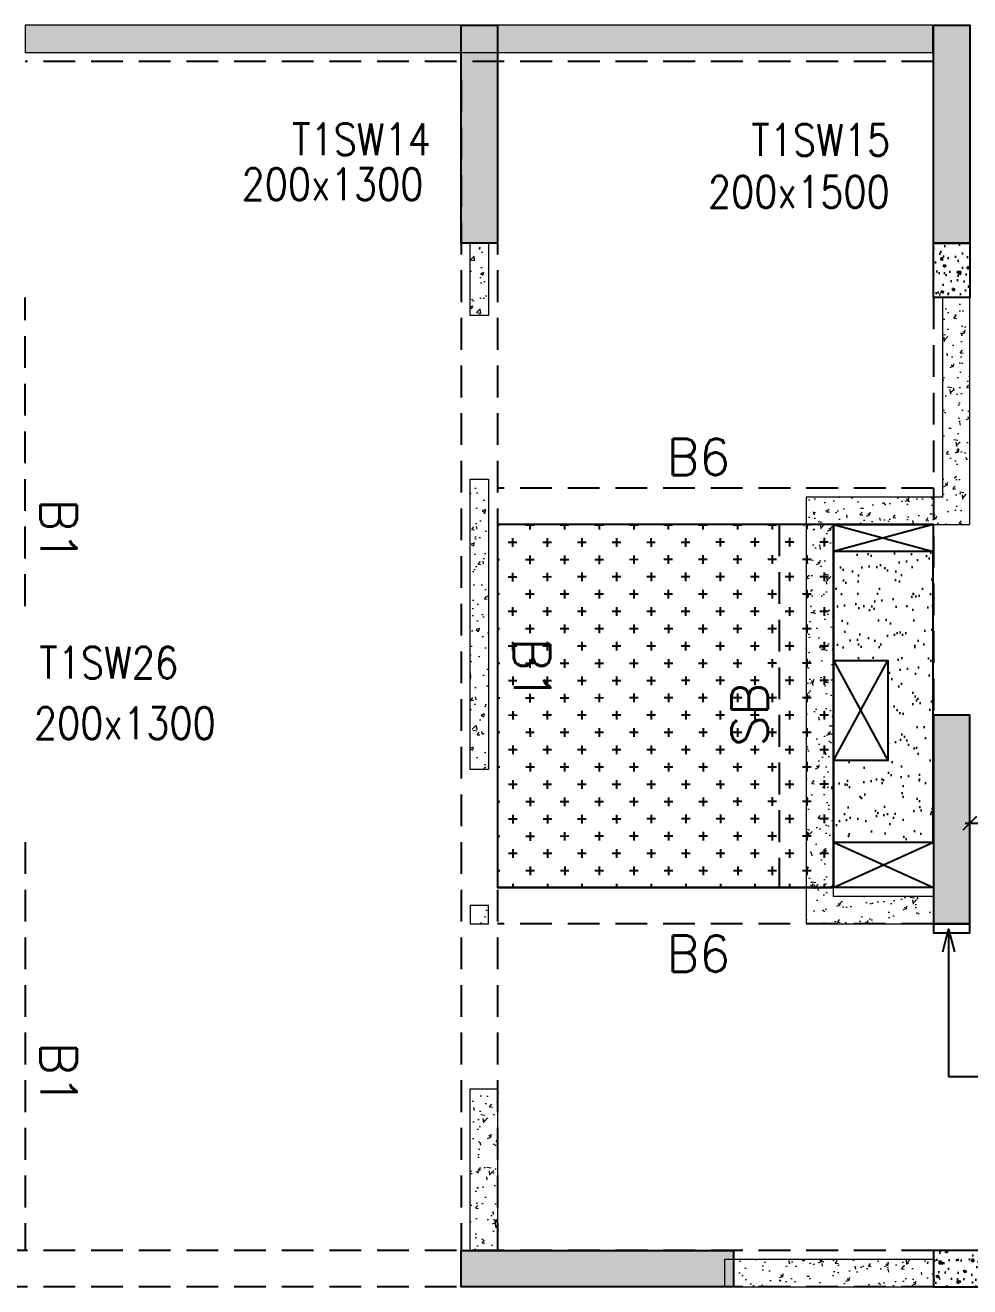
# Model space of a CAD drawing. Header units: millimetres. Extents: x 1078357 to 2594950, y -4969473 to -4636555.
# Drawn here: x 1728150 to 1733350, y -4665131 to -4658181 of the extents above; entities that cross this region are included whole.
import ezdxf

# ---------------------------------------------------------------- set-up
doc = ezdxf.new("R2010")
doc.units = ezdxf.units.MM
doc.header["$PDMODE"] = 35
doc.linetypes.add('CONTINOUS', pattern=[0])
doc.linetypes.add('HIDDEN', pattern=[0.375, 0.25, -0.125])
doc.layers.get('0').update_dxf_attribs({"lineweight": 0})
doc.layers.get('Defpoints').update_dxf_attribs({"lineweight": 0})
for name, color, linetype, lineweight in [('A-_ANOTDIMA_D-', 6, 'Continuous', 13), ('COL. NO.', 30, 'Continuous', 25), ('COL. SIZE', 7, 'Continuous', 25), ('DIM', 9, 'Continuous', 25), ('HATCH', 8, 'Continuous', 30), ('RCC UPSTAND', 43, 'Continuous', 30), ('S-NON STR RCC WALL', 8, 'Continuous', 0)]:
    doc.layers.add(name, color=color, linetype=linetype, lineweight=lineweight)
for name, color, linetype in [('B-200x325', 201, 'HIDDEN'), ('B-200x650', 241, 'HIDDEN'), ('B-300xSLAB THK.', 151, 'Continuous'), ('BK1-200x650', 241, 'HIDDEN'), ('DROP SLAB', 8, 'Continuous'), ('NON STR. RCC WALL', 6, 'Continuous'), ('S-COLUMN_SHEAR WALL', 1, 'Continuous'), ('SLAB FOLD', 8, 'Continuous')]:
    doc.layers.add(name, color=color, linetype=linetype)
doc.styles.add('Roman', font='romans')
doc.styles.add('ROMANS', font='romans.shx', dxfattribs={"width": 0.85})
doc.dimstyles.new('HARESH', dxfattribs={"dimtxt": 150, "dimasz": 75, "dimexe": 0, "dimexo": 0, "dimgap": 25, "dimtad": 1, "dimdec": 0, "dimdsep": 46, "dimtxsty": 'Roman', "dimblk": 'OBLIQUE', "dimcen": 225, "dimdle": 25, "dimclrd": 2, "dimclre": 2, "dimclrt": 7, "dimadec": 8, "dimazin": 1, "dimtfac": 1, "dimtdec": 0, "dimtmove": 0, "dimatfit": 0, "dimfxl": 1, "dimlwd": -1, "dimlwe": -1, "dimarcsym": 0})

# ---------------------------------------------------------------- blocks, each defined once
blk = doc.blocks.new('_Oblique')
at = {"color": 0, "linetype": 'ByBlock', "lineweight": -2}
blk.add_line((-0.5, -0.5), (0.5, 0.5), dxfattribs=at)
blk = doc.blocks.new('*D1413')
at = {"layer": 'Defpoints', "color": 0, "ltscale": 700, "transparency": 16777216}
for p in [(1733349.7, -4662578.2), (1733349.7, -4662980.3, 0), (1734024.3, -4662980.3, 0)]:
    blk.add_point(p, dxfattribs=at)
at = {"layer": 'DIM', "color": 2, "ltscale": 700, "transparency": 16777216}
for p, q in [((1734049.3, -4662578.2), (1733324.7, -4662578.2)), ((1733349.7, -4662980.3), (1733349.7, -4662578.2)), ((1734024.3, -4662980.3), (1734024.3, -4662578.2))]:
    blk.add_line(p, q, dxfattribs=at)
at = {"layer": 'DIM', "color": 2, "ltscale": 700, "transparency": 16777216, "xscale": 75, "yscale": 75, "zscale": 75, "rotation": 180}
blk.add_blockref('_Oblique', (1733349.7, -4662578.2), dxfattribs=at)
at = {"layer": 'DIM', "color": 2, "ltscale": 700, "transparency": 16777216, "xscale": 75, "yscale": 75, "zscale": 75}
blk.add_blockref('_Oblique', (1734024.3, -4662578.2), dxfattribs=at)
at = {"layer": 'DIM', "color": 7, "ltscale": 700, "transparency": 16777216, "insert": (1733687, -4662503.2), "char_height": 150, "attachment_point": 5, "style": 'Roman'}
blk.add_mtext('{\\H0.666667x;200x650}', dxfattribs=at)
blk = doc.blocks.new('G$CD63B60BD')
at = {"layer": 'COL. NO.', "linetype": 'Continuous', "style": 'ROMANS', "width": 0.85}
for s, p in [('T1SW14', (32968.3, 15184.3, -270.4)), ('T1SW15', (35497, 15180.5, -320.4)), ('T1SW26', (31576.7, 12300.6, -320.4))]:
    blk.add_text(s, height=175, dxfattribs=at).set_placement(p)
at = {"layer": 'COL. SIZE', "linetype": 'Continuous', "style": 'ROMANS', "width": 0.85}
for s, p in [('200x1300', (32690.7, 14936.9, -320.4)), ('200x1500', (35258.5, 14894.5, -320.4)), ('200x1300', (31547.7, 11967.5, -320.4))]:
    blk.add_text(s, height=175, dxfattribs=at).set_placement(p)

msp = doc.modelspace()

# ---------------------------------------------------------------- hatches: boundary and pattern name
at = {"layer": 'DROP SLAB'}
h = msp.add_hatch(dxfattribs=at)
h.set_pattern_fill('CROSS', color=8, scale=15, angle=0.03079)
h.set_pattern_definition([(180.03079016, (-1567767.08, 9379525.57), (-95.1987999, -95.3011726), [47.625, -142.875]), (270.03079016, (-1567790.905, 9379549.37), (95.3011726, -95.1987999), [47.625, -142.875])])
h.paths.add_polyline_path([(1732599.6, -4660931), (1730749.6, -4660931.2), (1730749.6, -4662931.1), (1732599.6, -4662930.9)])
at = {"layer": 'HATCH'}
h = msp.add_hatch(dxfattribs=at)
h.set_pattern_fill('AR-SAND', color=8, scale=3, angle=179.97015)
h.set_pattern_definition([(37.47015413, (-4396108.05, 23381446.97), (-4.72361136, 146.8264517), [0, -115.824, 0, -129.54, 0, -123.825]), (7.4701541, (-4396108.05, 23381446.97), (134.9689868, 214.9772528), [0, -62.484, 0, -104.394, 0, -40.005]), (327.47015413, (-4396201.78, 23381447.02), (237.29790347, 0.3075449), [0, -38.1, 0, -137.16, 0, -179.07]), (317.4701541, (-4396201.78, 23381447.02), (229.1017424, 66.759465), [0, -19.05, 0, -89.916, 0, -102.87])])
h.paths.add_polyline_path([(1733148.9, -4661080.8), (1732598.9, -4661080.8), (1732598.9, -4661680.8), (1732898.9, -4661680.8), (1732898.9, -4662230.8), (1732598.9, -4662230.7), (1732598.9, -4662680.8), (1733148.9, -4662680.8)])
at = {"layer": 'RCC UPSTAND'}
h = msp.add_hatch(dxfattribs=at)
h.set_pattern_fill('AR-CONC', color=8, scale=20, angle=90)
h.set_pattern_definition([(140, (-1474850.45, -7198125.29), (12.550427, 143.4520365), [15, -165]), (85, (-1474850.45, -7198125.3), (-150.438427, -27.7502667), [12, -132]), (190.4514445, (-1474849.41, -7198113.34), (-137.887998, 115.7017693), [12.7480384, -140.2284224]), (136.1842, (-1474890.45, -7198125.3), (33.103856, 213.448266), [22.5, -247.5]), (186.6356355, (-1474887.7, -7198107.5), (-194.82372, 186.932389), [19.122068, -210.342752]), (81.184164, (-1474890.45, -7198125.3), (-194.82372, 186.932389), [18, -198]), (111, (-1474880.45, -7198105.29), (80.523778, 119.3814104), [15, -165]), (56, (-1474880.45, -7198105.3), (-145.030009, 48.6630664), [12, -132]), (161.4514447, (-1474873.74, -7198095.35), (-64.5062306, 168.0444753), [12.748038, -140.2284224]), (127.5, (-1474850.454, -7198125.294), (-66.57877077, 2.43197106), [0, -130.4, 0, -134, 0, -132.5]), (97.5, (-1474850.454, -7198125.294), (-78.8823424, 52.6139075), [0, -76.4, 0, -127.4, 0, -50.5]), (57.5, (-1474850.454, -7198169.894), (4.51097435, 106.7644872), [0, -50, 0, -156, 0, -207]), (47.5, (-1474850.45, -7198189.89), (-20.0209965, 116.6372339), [0, -65, 0, -103.6, 0, -147])])
h.paths.add_polyline_path([(1733349.6, -4659380.8), (1733349.6, -4659680.8), (1733149.7, -4659680.8), (1733149.7, -4659380.8)])
h = msp.add_hatch(dxfattribs=at)
h.set_pattern_fill('AR-CONC', color=8, scale=20, angle=270)
h.set_pattern_definition([(320, (4945070.53, -2128288.19), (-12.550427, -143.4520365), [15, -165]), (265, (4945070.53, -2128288.2), (150.438427, 27.7502667), [12, -132]), (10.4514445, (4945069.48, -2128300.15), (137.887998, -115.7017693), [12.7480384, -140.2284224]), (316.1842, (4945110.53, -2128288.2), (-33.103856, -213.448266), [22.5, -247.5]), (6.6356355, (4945107.77, -2128305.98), (194.82372, -186.932389), [19.122068, -210.342752]), (261.184164, (4945110.53, -2128288.2), (194.82372, -186.932389), [18, -198]), (291, (4945100.53, -2128308.19), (-80.523778, -119.3814104), [15, -165]), (236, (4945100.53, -2128308.2), (145.030009, -48.6630664), [12, -132]), (341.4514447, (4945093.81, -2128318.14), (64.5062306, -168.0444753), [12.748038, -140.2284224]), (307.5, (4945070.525, -2128288.194), (66.57877077, -2.43197106), [0, -130.4, 0, -134, 0, -132.5]), (277.5, (4945070.525, -2128288.194), (78.8823424, -52.6139075), [0, -76.4, 0, -127.4, 0, -50.5]), (237.5, (4945070.525, -2128243.594), (-4.51097435, -106.7644872), [0, -50, 0, -156, 0, -207]), (227.5, (4945070.525, -2128223.59), (20.0209965, -116.6372339), [0, -65, 0, -103.6, 0, -147])])
h.paths.add_polyline_path([(1734474.7, -4664931.4), (1733149.7, -4664931.1), (1733149.7, -4665130.6), (1734474.7, -4665130.8)])
at = {"layer": 'S-COLUMN_SHEAR WALL', "lineweight": 25}
h = msp.add_hatch(color=1, dxfattribs=at)
h.dxf.hatch_style = 1
h.paths.add_polyline_path([(1730549.7, -4659380.9), (1730749.7, -4659380.9), (1730749.7, -4658180.9), (1730549.7, -4658180.9)])
at = {"layer": 'S-COLUMN_SHEAR WALL', "lineweight": 25, "extrusion": (-1.00316e-06, 2.11765e-11, 1)}
h = msp.add_hatch(color=1, dxfattribs=at)
h.dxf.hatch_style = 1
h.paths.add_polyline_path([(1733149.7, -4658180.9), (1733349.7, -4658180.9), (1733349.7, -4659380.8), (1733149.7, -4659380.8)])
h = msp.add_hatch(color=1, dxfattribs=at)
h.dxf.hatch_style = 1
h.paths.add_polyline_path([(1733149.7, -4663130.9), (1733349.7, -4663130.9), (1733349.7, -4661980.9), (1733149.7, -4661980.9)])
at = {"layer": 'S-COLUMN_SHEAR WALL', "lineweight": 25}
h = msp.add_hatch(color=1, dxfattribs=at)
h.dxf.hatch_style = 1
h.paths.add_polyline_path([(1730549.7, -4664930.8), (1732049.7, -4664930.8), (1732049.7, -4665130.8), (1730549.7, -4665130.8)])
at = {"layer": 'S-NON STR RCC WALL'}
h = msp.add_hatch(dxfattribs=at)
h.set_pattern_fill('AR-CONC', color=256)
h.set_pattern_definition([(50, (-5739970.31, 27975610.97), (182.184669, -15.93908554), [19.05, -209.55]), (355, (-5739970.31, 27975610.97), (-35.2434214, 191.0568452), [15.24, -167.6405842]), (100.4514447, (-5739955.13, 27975609.64), (146.9412471, 175.1177519), [16.1900088, -178.0902446]), (46.1842, (-5739970.31, 27975661.77), (271.0790409, -42.042328), [28.575, -314.325]), (96.6355576, (-5739947.72, 27975658.27), (237.404134, 247.4261246), [24.2850231, -267.1356082]), (351.1841512, (-5739970.3, 27975661.77), (237.404134, 247.4261246), [22.859967, -251.459732]), (21, (-5739944.91, 27975649.07), (151.6143913, -102.2651982), [19.05, -209.55]), (326, (-5739944.91, 27975649.07), (61.8020283, 184.1879661), [15.24, -167.64]), (71.451445, (-5739932.28, 27975640.55), (213.4164193, 81.9227689), [16.1900088, -178.0899376]), (37.5, (-5739970.31, 27975610.97), (3.08860325, 84.55503887), [0, -165.608, 0, -170.18, 0, -168.275]), (7.5, (-5739970.31, 27975610.97), (66.8196625, 100.18057482), [0, -97.028, 0, -161.798, 0, -64.135]), (327.5, (-5740026.954, 27975610.97), (135.59059517, -5.72874399), [0, -63.5, 0, -198.12, 0, -262.89]), (317.5, (-5740052.35, 27975610.97), (148.1291814, 25.42649103), [0, -82.55, 0, -131.572, 0, -186.69])])
h.paths.add_polyline_path([(1733146.9, -4658180.9), (1728149.9, -4658180.9), (1728149.9, -4658330.9), (1733146.9, -4658330.9)])
h = msp.add_hatch(dxfattribs=at)
h.set_pattern_fill('AR-CONC', color=256, angle=180)
h.set_pattern_definition([(50, (1730663.14, -4712688.38), (182.18467, -15.9391), [19.05, -209.55]), (355, (1730663.14, -4712688.38), (-35.2434, 191.05685), [15.24, -167.6406]), (100.45144, (1730678.32, -4712689.7), (146.94125, 175.11775), [16.19, -178.09024]), (46.1842, (1730663.14, -4712637.58), (271.079, -42.0423), [28.575, -314.325]), (96.63556, (1730685.73, -4712641.08), (237.4041, 247.4261), [24.285, -267.1356]), (351.18415, (1730663.14, -4712637.58), (237.4041, 247.4261), [22.86, -251.4597]), (21, (1730688.54, -4712650.28), (151.6144, -102.2652), [19.05, -209.55]), (326, (1730688.54, -4712650.28), (61.802, 184.18797), [15.24, -167.64]), (71.45144, (1730701.17, -4712658.8), (213.4164, 81.92277), [16.19, -178.08994]), (37.5, (1730663.14, -4712688.38), (3.0886, 84.55504), [0, -165.608, 0, -170.18, 0, -168.275]), (7.5, (1730663.14, -4712688.38), (66.81966, 100.18057), [0, -97.028, 0, -161.798, 0, -64.135]), (327.5, (1730606.5, -4712688.38), (135.590595, -5.72874), [0, -63.5, 0, -198.12, 0, -262.89]), (317.5, (1730581.1, -4712688.38), (148.12918, 25.4265), [0, -82.55, 0, -131.572, 0, -186.69])])
h.paths.add_polyline_path([(1730599.9, -4659380.9), (1730699.9, -4659380.9), (1730699.9, -4659780.9), (1730599.9, -4659780.9)])
h = msp.add_hatch(dxfattribs=at)
h.set_pattern_fill('AR-CONC', color=256)
h.set_pattern_definition([(50, (-4642745.6, 23291591.78), (182.184669, -15.9390855), [19.05, -209.55]), (355, (-4642745.6, 23291591.78), (-35.2434214, 191.0568452), [15.24, -167.6405842]), (100.4514447, (-4642730.41, 23291590.45), (146.9412471, 175.1177519), [16.1900088, -178.0902446]), (46.1842, (-4642745.6, 23291642.58), (271.0790409, -42.042328), [28.575, -314.325]), (96.6355576, (-4642723, 23291639.08), (237.404134, 247.4261246), [24.2850231, -267.1356082]), (351.1841512, (-4642745.6, 23291642.58), (237.404134, 247.4261246), [22.859967, -251.459732]), (21, (-4642720.2, 23291629.88), (151.6143913, -102.2651982), [19.05, -209.55]), (326, (-4642720.2, 23291629.88), (61.8020283, 184.1879661), [15.24, -167.64]), (71.451445, (-4642707.56, 23291621.36), (213.4164193, 81.9227689), [16.1900088, -178.0899376]), (37.5, (-4642745.6, 23291591.78), (3.08860325, 84.55503887), [0, -165.608, 0, -170.18, 0, -168.275]), (7.5, (-4642745.6, 23291591.78), (66.8196625, 100.18057482), [0, -97.028, 0, -161.798, 0, -64.135]), (327.5, (-4642802.24, 23291591.78), (135.59059517, -5.728744), [0, -63.5, 0, -198.12, 0, -262.89]), (317.5, (-4642827.64, 23291591.78), (148.1291814, 25.42649103), [0, -82.55, 0, -131.572, 0, -186.69])])
h.paths.add_polyline_path([(1732449.9, -4660780.9), (1732449.9, -4663130.9), (1733149.9, -4663130.9), (1733149.9, -4662980.9), (1732599.9, -4662980.9), (1732599.9, -4660930.9), (1733349.9, -4660930.9), (1733349.9, -4659680.8), (1733199.9, -4659680.8), (1733199.9, -4660780.9)])
h = msp.add_hatch(dxfattribs=at)
h.set_pattern_fill('AR-CONC', color=256, angle=180)
h.set_pattern_definition([(50, (2827887.86, -9396707.56), (182.184669, -15.9390855), [19.05, -209.55]), (355, (2827887.86, -9396707.56), (-35.2434214, 191.056845), [15.24, -167.640584]), (100.4514447, (2827903.04, -9396708.9), (146.941247, 175.117752), [16.190009, -178.0902446]), (46.1842, (2827887.86, -9396656.76), (271.079041, -42.042328), [28.575, -314.325]), (96.6355576, (2827910.45, -9396660.27), (237.404134, 247.426125), [24.285023, -267.135608]), (351.184151, (2827887.86, -9396656.76), (237.404134, 247.426125), [22.859967, -251.459732]), (21, (2827913.26, -9396669.46), (151.6143913, -102.265198), [19.05, -209.55]), (326, (2827913.26, -9396669.46), (61.802028, 184.187966), [15.24, -167.64]), (71.451445, (2827925.89, -9396677.99), (213.416419, 81.922769), [16.190009, -178.0899376]), (37.5, (2827887.855, -9396707.564), (3.08860325, 84.5550389), [0, -165.608, 0, -170.18, 0, -168.275]), (7.5, (2827887.855, -9396707.56), (66.8196625, 100.1805748), [0, -97.028, 0, -161.798, 0, -64.135]), (327.5, (2827831.21, -9396707.564), (135.5905952, -5.728744), [0, -63.5, 0, -198.12, 0, -262.89]), (317.5, (2827805.81, -9396707.56), (148.1291814, 25.426491), [0, -82.55, 0, -131.572, 0, -186.69])])
h.paths.add_polyline_path([(1730599.9, -4660680.9), (1730699.9, -4660680.9), (1730699.9, -4662280.9), (1730599.9, -4662280.9)])
h = msp.add_hatch(dxfattribs=at)
h.set_pattern_fill('AR-CONC', color=256, angle=180)
h.set_pattern_definition([(50, (2827874.64, -9398072.23), (182.184669, -15.9390855), [19.05, -209.55]), (355, (2827874.64, -9398072.23), (-35.2434214, 191.056845), [15.24, -167.640584]), (100.4514447, (2827889.82, -9398073.56), (146.941247, 175.117752), [16.190009, -178.0902446]), (46.1842, (2827874.64, -9398021.43), (271.079041, -42.042328), [28.575, -314.325]), (96.6355576, (2827897.23, -9398024.93), (237.404134, 247.426125), [24.285023, -267.135608]), (351.184151, (2827874.64, -9398021.43), (237.404134, 247.426125), [22.859967, -251.459732]), (21, (2827900.04, -9398034.13), (151.6143913, -102.265198), [19.05, -209.55]), (326, (2827900.04, -9398034.13), (61.802028, 184.187966), [15.24, -167.64]), (71.451445, (2827912.68, -9398042.65), (213.416419, 81.922769), [16.190009, -178.0899376]), (37.5, (2827874.64, -9398072.23), (3.08860325, 84.5550389), [0, -165.608, 0, -170.18, 0, -168.275]), (7.5, (2827874.64, -9398072.23), (66.8196625, 100.1805748), [0, -97.028, 0, -161.798, 0, -64.135]), (327.5, (2827818, -9398072.23), (135.5905952, -5.728744), [0, -63.5, 0, -198.12, 0, -262.89]), (317.5, (2827792.6, -9398072.23), (148.1291814, 25.426491), [0, -82.55, 0, -131.572, 0, -186.69])])
h.paths.add_polyline_path([(1730599.9, -4663130.9), (1730699.9, -4663130.9), (1730699.9, -4663030.9), (1730599.9, -4663030.9)])
h = msp.add_hatch(dxfattribs=at)
h.set_pattern_fill('AR-CONC', color=256, angle=180)
h.set_pattern_definition([(50, (-5720935.06, 27975610.96), (182.184669, -15.93908554), [19.05, -209.55]), (355, (-5720935.06, 27975610.96), (-35.2434214, 191.0568452), [15.24, -167.6405842]), (100.4514447, (-5720919.88, 27975609.63), (146.9412471, 175.1177519), [16.1900088, -178.0902446]), (46.1842, (-5720935.06, 27975661.76), (271.0790409, -42.042328), [28.575, -314.325]), (96.6355576, (-5720912.47, 27975658.26), (237.404134, 247.4261246), [24.2850231, -267.1356082]), (351.1841512, (-5720935.06, 27975661.76), (237.404134, 247.4261246), [22.859967, -251.459732]), (21, (-5720909.66, 27975649.06), (151.6143913, -102.2651982), [19.05, -209.55]), (326, (-5720909.66, 27975649.06), (61.8020283, 184.1879661), [15.24, -167.64]), (71.451445, (-5720897.02, 27975640.54), (213.4164193, 81.9227689), [16.1900088, -178.0899376]), (37.5, (-5720935.06, 27975610.96), (3.08860325, 84.55503887), [0, -165.608, 0, -170.18, 0, -168.275]), (7.5, (-5720935.06, 27975610.96), (66.8196625, 100.18057482), [0, -97.028, 0, -161.798, 0, -64.135]), (327.5, (-5720991.7, 27975610.96), (135.59059517, -5.72874399), [0, -63.5, 0, -198.12, 0, -262.89]), (317.5, (-5721017.1, 27975610.96), (148.1291814, 25.42649103), [0, -82.55, 0, -131.572, 0, -186.69])])
h.paths.add_polyline_path([(1730599.9, -4664040.9), (1730749.9, -4664040.9), (1730749.9, -4664930.8), (1730599.9, -4664930.8)])
h = msp.add_hatch(dxfattribs=at)
h.set_pattern_fill('AR-CONC', color=256)
h.set_pattern_definition([(50, (-4642745.6, 23291591.78), (182.184669, -15.9390855), [19.05, -209.55]), (355, (-4642745.6, 23291591.78), (-35.2434214, 191.0568452), [15.24, -167.6405842]), (100.4514447, (-4642730.41, 23291590.45), (146.9412471, 175.1177519), [16.1900088, -178.0902446]), (46.1842, (-4642745.6, 23291642.58), (271.0790409, -42.042328), [28.575, -314.325]), (96.6355576, (-4642723, 23291639.08), (237.404134, 247.4261246), [24.2850231, -267.1356082]), (351.1841512, (-4642745.6, 23291642.58), (237.404134, 247.4261246), [22.859967, -251.459732]), (21, (-4642720.2, 23291629.88), (151.6143913, -102.2651982), [19.05, -209.55]), (326, (-4642720.2, 23291629.88), (61.8020283, 184.1879661), [15.24, -167.64]), (71.451445, (-4642707.56, 23291621.36), (213.4164193, 81.9227689), [16.1900088, -178.0899376]), (37.5, (-4642745.6, 23291591.78), (3.08860325, 84.55503887), [0, -165.608, 0, -170.18, 0, -168.275]), (7.5, (-4642745.6, 23291591.78), (66.8196625, 100.18057482), [0, -97.028, 0, -161.798, 0, -64.135]), (327.5, (-4642802.24, 23291591.78), (135.59059517, -5.728744), [0, -63.5, 0, -198.12, 0, -262.89]), (317.5, (-4642827.64, 23291591.78), (148.1291814, 25.42649103), [0, -82.55, 0, -131.572, 0, -186.69])])
h.paths.add_polyline_path([(1733149.9, -4664980.9), (1731999.9, -4664980.9), (1731999.9, -4665130.9), (1733149.9, -4665130.9)])

# ---------------------------------------------------------------- linework, layer by layer
at = {"layer": 'B-200x325', "ltscale": 700}
for p, q in [((1733149.6, -4660731.2, 0), (1730749.7, -4660731.2, 0)), ((1733149.4, -4663131, 0), (1730749.6, -4663131, 0))]:
    msp.add_line(p, q, dxfattribs=at)
at = {"layer": 'B-200x325', "linetype": 'Continuous', "ltscale": 700}
for p, q in [((1733149.6, -4660931.2, 0), (1730749.7, -4660931.2, 0)), ((1733149.4, -4662931, 0), (1730749.6, -4662931, 0))]:
    msp.add_line(p, q, dxfattribs=at)
at = {"layer": 'B-200x650', "linetype": 'HIDDEN', "ltscale": 700}
for p, q in [((1733149.9, -4658380.8, 0), (1728149.9, -4658380.8, 0)), ((1730549.9, -4658480.9, 0), (1730549.9, -4664930.8, 0)), ((1730749.9, -4658480.9, 0), (1730749.9, -4664930.8, 0)), ((1728149.9, -4661380.8, 0), (1728149.9, -4659680.8, 0)), ((1733149.9, -4659680.8, 0), (1733149.9, -4662180.9, 0)), ((1728149.9, -4662680.9, 0), (1728149.9, -4664930.8, 0)), ((1733149.9, -4664930.8, 0), (1722293.2, -4664930.8, 0)), ((1733149.9, -4665130.8, 0), (1722293.2, -4665130.8, 0))]:
    msp.add_line(p, q, dxfattribs=at)
at = {"layer": 'B-300xSLAB THK.', "linetype": 'HIDDEN', "ltscale": 700}
msp.add_line((1732299.7, -4660930.8, 0), (1732299.7, -4662930.6, 0), dxfattribs=at)
at = {"layer": 'B-300xSLAB THK.', "linetype": 'ByBlock', "ltscale": 700}
msp.add_line((1732599.7, -4660930.8, 0), (1732599.7, -4662930.6, 0), dxfattribs=at)
at = {"layer": 'BK1-200x650', "linetype": 'Continuous', "ltscale": 700, "elevation": 0}
msp.add_lwpolyline([(1733349.9, -4663130.9), (1733149.9, -4663130.9), (1733149.9, -4663181.1), (1733349.9, -4663181.1)], close=True, dxfattribs=at)
at = {"layer": 'DROP SLAB', "color": 3, "linetype": 'CONTINOUS', "ltscale": 500}
for p, q in [((1733149.2, -4660930.8, 0), (1732599.2, -4661080.8, 0)), ((1732600, -4660931.1, 0), (1733149.2, -4661080.8, 0)), ((1732599.5, -4661680.8, 0), (1732899.6, -4662230.8, 0)), ((1732599.5, -4662230.8, 0), (1732899.6, -4661680.8, 0)), ((1732599.7, -4662680.8, 0), (1733149.5, -4662930.9, 0)), ((1732599.7, -4662930.9, 0), (1733149.7, -4662680.8, 0))]:
    msp.add_line(p, q, dxfattribs=at)
at = {"layer": 'DROP SLAB', "color": 3, "linetype": 'CONTINOUS', "ltscale": 500, "elevation": 0}
for points in [[(1732599.6, -4660931), (1730749.6, -4660931.2), (1730749.6, -4662931.1), (1732599.6, -4662930.9)], [(1732599.2, -4660931.1), (1733149.2, -4660931.1), (1733149.2, -4661080.8), (1732599.2, -4661080.8)], [(1732599.6, -4661680.8), (1732899.6, -4661680.8), (1732899.6, -4662230.8), (1732599.6, -4662230.8)], [(1732599.7, -4662680.8), (1733149.5, -4662680.8), (1733149.5, -4662930.9), (1732599.7, -4662930.9)]]:
    msp.add_lwpolyline(points, close=True, dxfattribs=at)
at = {"layer": 'NON STR. RCC WALL', "elevation": 0}
for points in [[(1733349.6, -4659380.8), (1733349.6, -4659680.8), (1733149.7, -4659680.8), (1733149.7, -4659380.8)], [(1734474.7, -4664931.4), (1733149.7, -4664931.1), (1733149.7, -4665130.6), (1734474.7, -4665130.8)]]:
    msp.add_lwpolyline(points, close=True, dxfattribs=at)
at = {"layer": 'S-COLUMN_SHEAR WALL', "color": 1, "lineweight": 25, "elevation": 0}
for points in [[(1730549.7, -4658180.9), (1730749.7, -4658180.9), (1730749.7, -4659381), (1730549.7, -4659381)], [(1730549.7, -4664930.8), (1732049.7, -4664930.8), (1732049.7, -4665130.8), (1730549.7, -4665130.8)]]:
    msp.add_lwpolyline(points, close=True, dxfattribs=at)
at = {"layer": 'S-COLUMN_SHEAR WALL', "color": 1, "lineweight": 25, "extrusion": (-1.00316e-06, 2.11765e-11, 1), "elevation": -1.7}
for points in [[(1733149.7, -4658180.9), (1733349.7, -4658180.9), (1733349.7, -4659380.8), (1733149.7, -4659380.8)], [(1733149.7, -4663130.9), (1733349.7, -4663130.9), (1733349.7, -4661980.9), (1733149.7, -4661980.9)]]:
    msp.add_lwpolyline(points, close=True, dxfattribs=at)
at = {"layer": 'S-NON STR RCC WALL', "elevation": 0}
for points in [[(1733146.9, -4658180.9), (1728149.9, -4658180.9), (1728149.9, -4658330.9), (1733146.9, -4658330.9)], [(1730599.9, -4659380.9), (1730699.9, -4659380.9), (1730699.9, -4659780.9), (1730599.9, -4659780.9)], [(1732449.9, -4660780.9), (1732449.9, -4663130.9), (1733149.9, -4663130.9), (1733149.9, -4662980.9), (1732599.9, -4662980.9), (1732599.9, -4660930.9), (1733349.9, -4660930.9), (1733349.9, -4659680.8), (1733199.9, -4659680.8), (1733199.9, -4660780.9)]]:
    msp.add_lwpolyline(points, close=True, dxfattribs=at)
at = {"layer": 'S-NON STR RCC WALL', "ltscale": 700, "elevation": 0}
for points in [[(1730599.9, -4660680.9), (1730699.9, -4660680.9), (1730699.9, -4662280.9), (1730599.9, -4662280.9)], [(1730599.9, -4663130.9), (1730699.9, -4663130.9), (1730699.9, -4663030.9), (1730599.9, -4663030.9)], [(1730599.9, -4664040.9), (1730749.9, -4664040.9), (1730749.9, -4664930.8), (1730599.9, -4664930.8)], [(1733149.9, -4664980.9), (1731999.9, -4664980.9), (1731999.9, -4665130.9), (1733149.9, -4665130.9)]]:
    msp.add_lwpolyline(points, close=True, dxfattribs=at)
at = {"layer": 'SLAB FOLD', "color": 8, "ltscale": 1000, "elevation": 0}
msp.add_lwpolyline([(1733148.9, -4661080.8), (1732598.9, -4661080.8), (1732598.9, -4661680.8), (1732898.9, -4661680.8), (1732898.9, -4662230.8), (1732598.9, -4662230.7), (1732598.9, -4662680.8), (1733148.9, -4662680.8), (1733148.9, -4661080.8)], dxfattribs=at)

# ---------------------------------------------------------------- block references
at = {"layer": 'A-_ANOTDIMA_D-', "color": 2, "ltscale": 700}
msp.add_blockref('G$CD63B60BD', (1696650, -4674080.9, 0), dxfattribs=at)

# ---------------------------------------------------------------- texts
at = {"layer": 'B-200x325', "linetype": 'Continuous', "ltscale": 700, "style": 'ROMANS'}
for p in [(1731680.1, -4660659.1, -2.7), (1731680.1, -4663396.2, -2.7)]:
    msp.add_text('B6', height=200, rotation=0.00055, dxfattribs=at).set_placement(p)
at = {"layer": 'B-200x650', "linetype": 'HIDDEN', "ltscale": 500, "style": 'ROMANS'}
for p in [(1728233.1, -4660788.5, -2.7), (1730840.3, -4661555.8, -2.7), (1728233.1, -4663782.7, -2.7)]:
    msp.add_text('B1', height=200, rotation=269.99906, dxfattribs=at).set_placement(p)
at = {"layer": 'B-300xSLAB THK.', "linetype": 'Continuous', "ltscale": 700, "style": 'ROMANS'}
msp.add_text('SB', height=200, rotation=90.00094, dxfattribs=at).set_placement((1732238.3, -4662155.5, -2.7))

# ---------------------------------------------------------------- dimensions: what is measured, and where the dimension line sits
at = {"layer": 'DIM', "ltscale": 700}
dim = msp.add_linear_dim(base=(1733349.7, -4662578.2, 0), p1=(1734024.3, -4662980.3, 0), p2=(1733349.7, -4662980.3, 0), text='{\\H0.666667x;200x650}', dimstyle='HARESH', override={"dimtxsty": 'Roman', "dimtmove": 1}, dxfattribs=at)
dim.commit()
dim.dimension.update_dxf_attribs({"geometry": '*D1413', "text_midpoint": (1733687, -4662503.2, 0)})

# ---------------------------------------------------------------- leaders
at = {"layer": 'BK1-200x650', "linetype": 'Continuous', "ltscale": 700}
msp.add_leader([(1733233.4, -4663161.2, 0), (1733233.4, -4663972.6, 0), (1733492.2, -4663972.6, 0)], dimstyle='HARESH', override={"dimasz": 125, "dimgap": 25, "dimtad": 0, "dimldrblk": 'Open30'}, dxfattribs=at)

doc.saveas('drawing.dxf')
